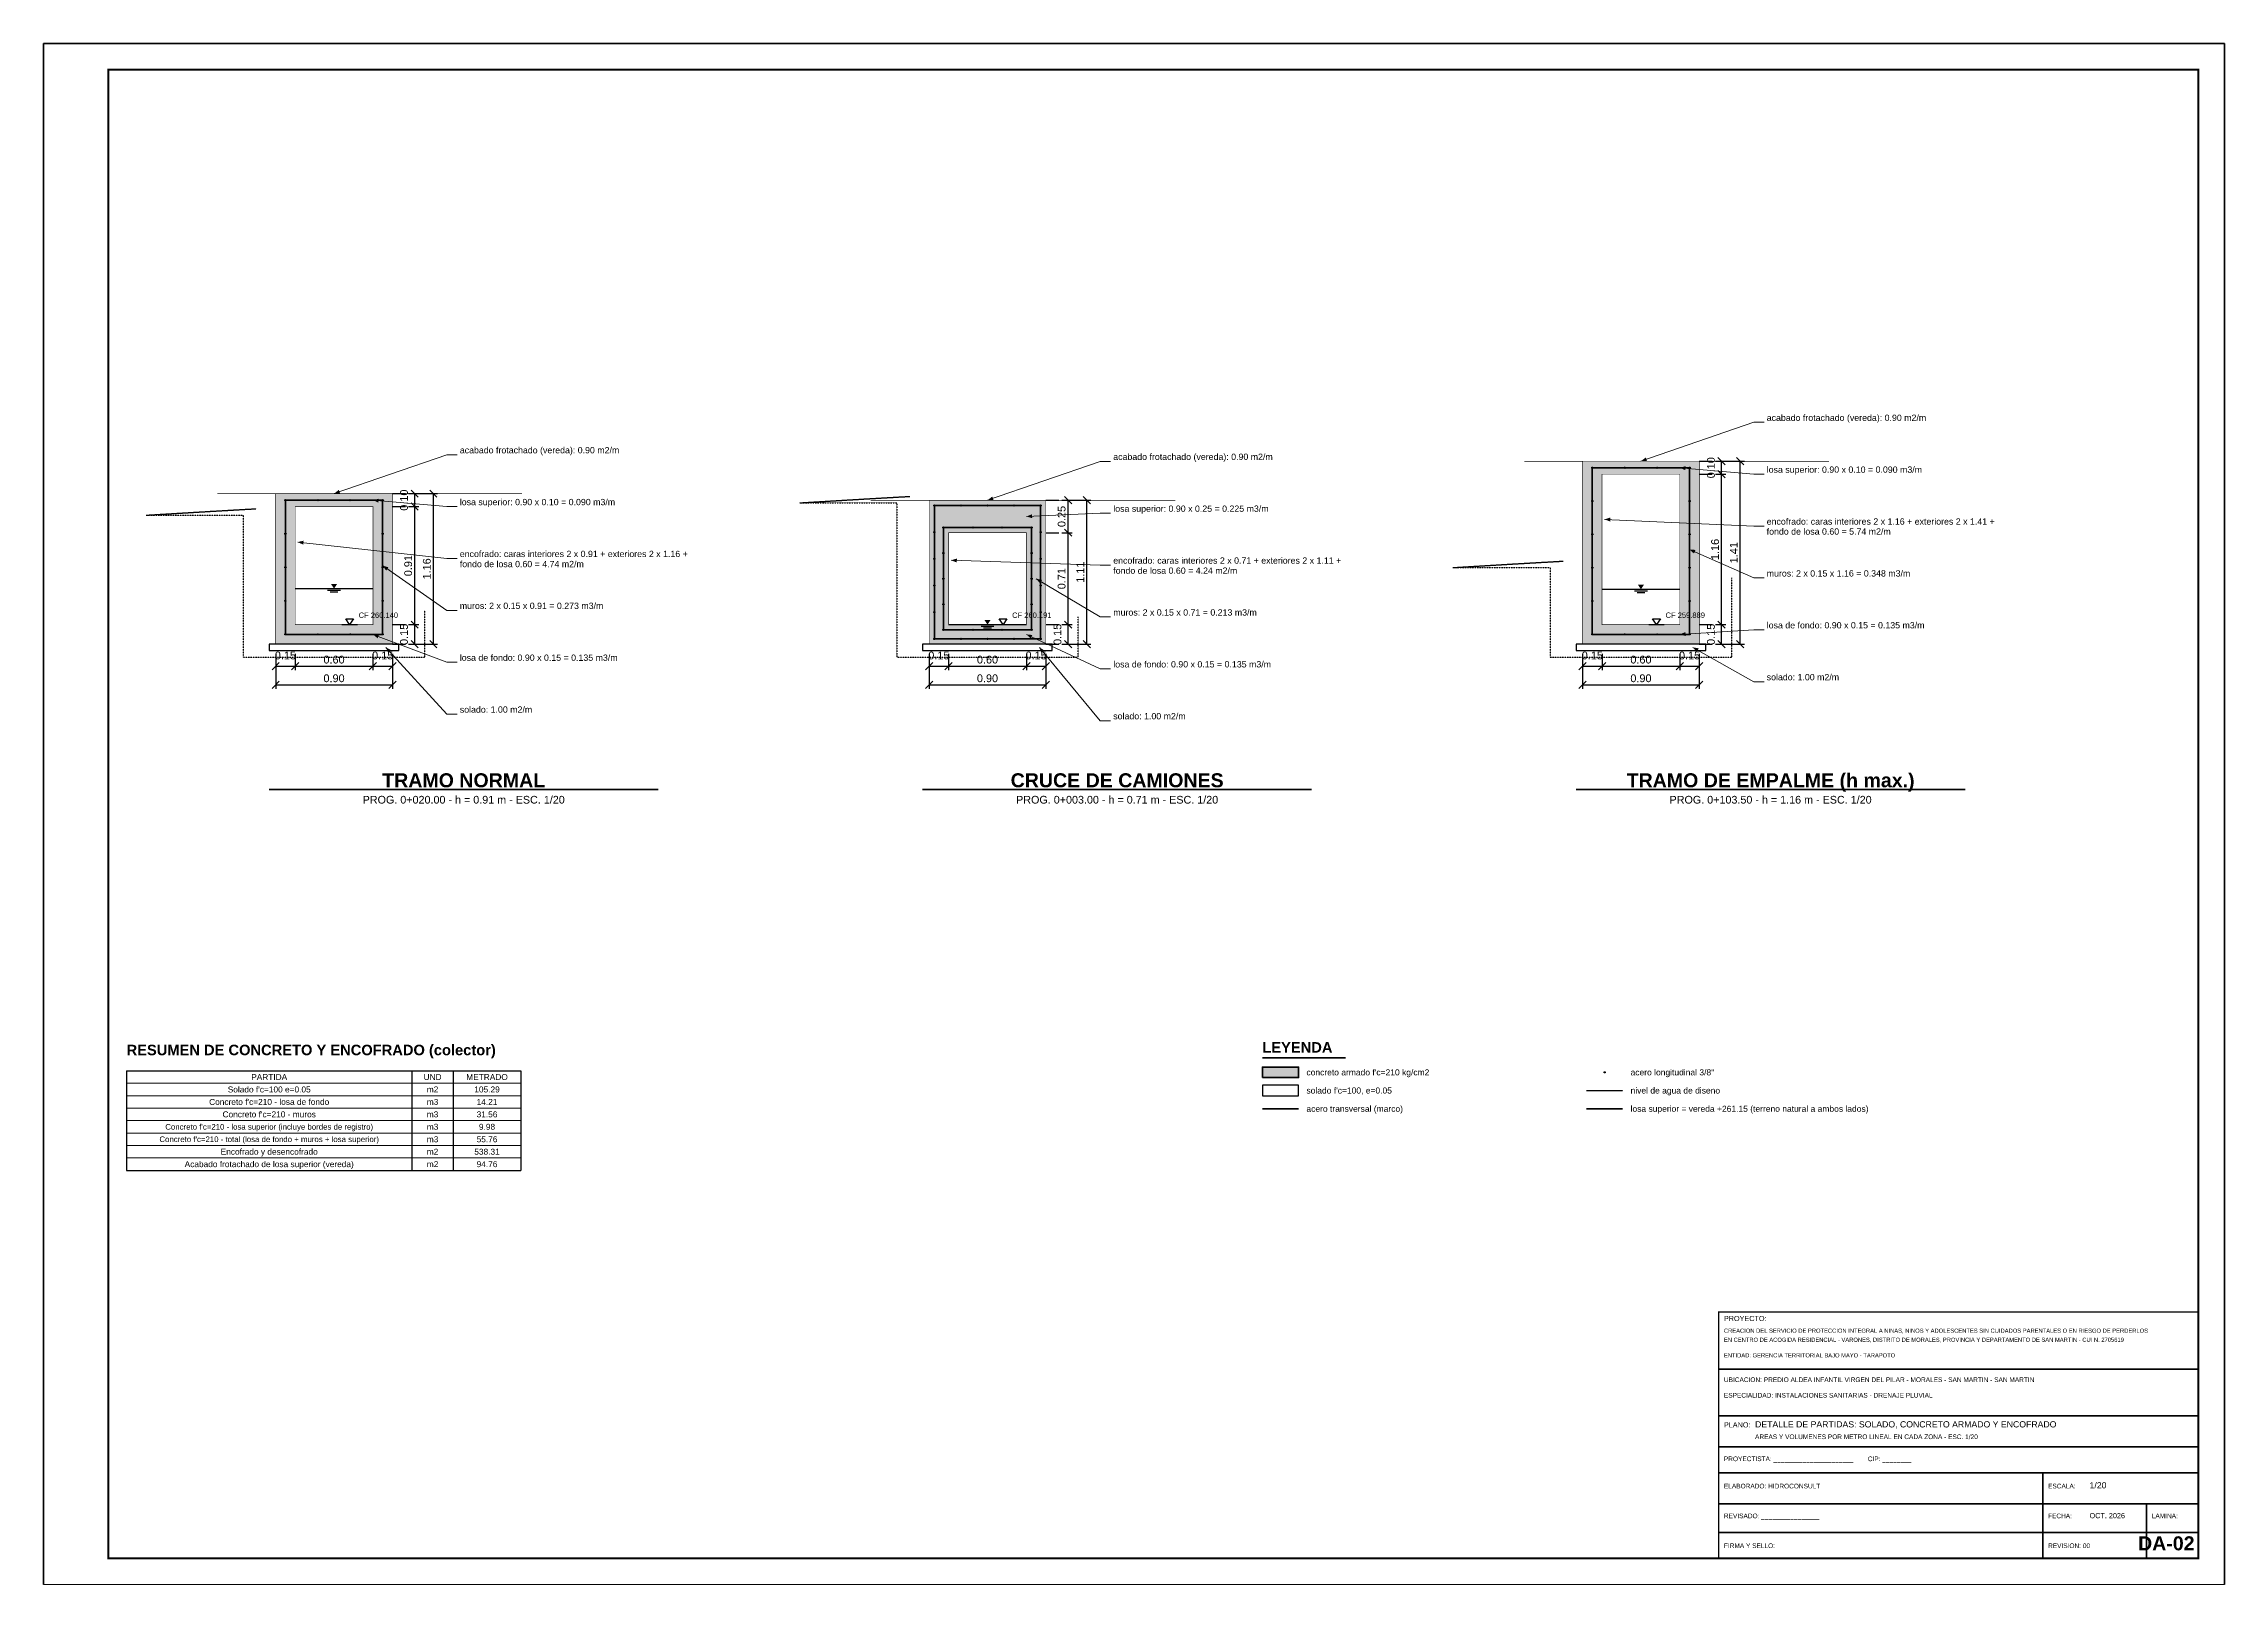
# Paper-space layout 'DA-02' of a CAD drawing. Header units: metres, sheet in millimetres. Extents: x 0 to 841, y 0 to 594.
# The model-space entities are those that its viewports show. They can reach past a viewport. Long polylines and large blocks are cut down to what shows.
import ezdxf
from ezdxf.enums import TextEntityAlignment as Align

# ---------------------------------------------------------------- set-up
doc = ezdxf.new("R2010")
doc.units = ezdxf.units.M
doc.header["$LTSCALE"] = 0.25
doc.linetypes.add('DASHED', pattern=[1.524, 1.27, -0.254])
doc.linetypes.add('HIDDEN', pattern=[0.375, 0.25, -0.125])
for name, color, linetype, lineweight in [('ACERO', 1, 'CONTINUOUS', 35), ('AGUA', 150, 'DASHED', 25), ('CONCRETO', 250, 'CONTINUOUS', 50), ('COTAS', 94, 'CONTINUOUS', 18), ('GRILLA', 9, 'CONTINUOUS', 13), ('LLAMADAS', 30, 'CONTINUOUS', 18), ('MARCO', 7, 'CONTINUOUS', 50), ('ROTULO', 7, 'CONTINUOUS', 35), ('TERRENO', 7, 'CONTINUOUS', 30), ('TITULOS', 160, 'CONTINUOUS', 35)]:
    doc.layers.add(name, color=color, linetype=linetype, lineweight=lineweight)
for name, color, linetype in [('ACERO-PUNTOS', 5, 'CONTINUOUS'), ('AGUA-SIMBOLO', 150, 'CONTINUOUS'), ('EXCAVACION', 8, 'HIDDEN'), ('GUITARRA', 8, 'CONTINUOUS'), ('LEYENDA', 7, 'CONTINUOUS'), ('NIVELES', 7, 'CONTINUOUS'), ('ROTULO-TEXTO', 7, 'CONTINUOUS'), ('SOLADO', 8, 'CONTINUOUS'), ('TERRENO-EXISTENTE', 8, 'DASHED'), ('TEXTOS', 7, 'CONTINUOUS')]:
    doc.layers.add(name, color=color, linetype=linetype)
doc.layers.add('CONCRETO-ACHURADO', color=8, linetype='CONTINUOUS', true_color=0xe2e2e2)
doc.styles.get("Standard").update_dxf_attribs({"font": 'arial.ttf'})
doc.styles.add('TITULOS', font='arialbd.ttf')
doc.dimstyles.new('COT-20', dxfattribs={"dimscale": 0.02, "dimtxt": 3, "dimasz": 2.2, "dimexe": 1.6, "dimexo": 1.2, "dimgap": 1, "dimtad": 1, "dimzin": 0, "dimdsep": 46, "dimtxsty": 'Standard', "dimtsz": 1.4, "dimcen": 2.5, "dimclrd": 256, "dimclre": 256, "dimclrt": 7, "dimazin": 3, "dimtfac": 1, "dimtmove": 0, "dimatfit": 3})

# ---------------------------------------------------------------- blocks, each defined once
blk = doc.blocks.new('ACERO-38')
at = {"layer": 'ACERO-PUNTOS'}
h = blk.add_hatch(color=5, dxfattribs=at)
h.dxf.hatch_style = 1
h.paths.add_polyline_path([(-0.00475, 0, 1), (0.00475, 0, 1)])
at = {"layer": 'ACERO-PUNTOS', "color": 5}
blk.add_circle((0, 0), 0.00475, dxfattribs=at)
blk = doc.blocks.new('SIMB-AGUA')
at = {"layer": 'AGUA-SIMBOLO'}
for p, q in [((-2.5, -0.6), (2.5, -0.6)), ((-1.5, -1.2), (1.5, -1.2))]:
    blk.add_line(p, q, dxfattribs=at)
blk.add_solid([(0, 0), (-1.2, 1.8), (1.2, 1.8)], dxfattribs=at)
blk = doc.blocks.new('SIMB-NIVEL')
at = {"layer": 'NIVELES'}
blk.add_line((-3, 0), (3, 0), dxfattribs=at)
blk.add_lwpolyline([(0, 0), (-1.5, 2.2), (1.5, 2.2)], close=True, dxfattribs=at)

msp = doc.modelspace()

# ---------------------------------------------------------------- hatches: boundary and pattern name
at = {"layer": 'CONCRETO-ACHURADO', "true_color": 0xe2e2e2}
h = msp.add_hatch(color=7, dxfattribs=at)
h.dxf.hatch_style = 1
h.paths.add_polyline_path([(349213.87, 9281460.35), (349214.77, 9281460.35), (349214.77, 9281460.45), (349213.87, 9281460.45)])
h = msp.add_hatch(color=7, dxfattribs=at)
h.dxf.hatch_style = 1
h.paths.add_polyline_path([(349213.87, 9281459.19), (349214.02, 9281459.19), (349214.02, 9281460.35), (349213.87, 9281460.35)])
h = msp.add_hatch(color=7, dxfattribs=at)
h.dxf.hatch_style = 1
h.paths.add_polyline_path([(349214.62, 9281459.19), (349214.77, 9281459.19), (349214.77, 9281460.35), (349214.62, 9281460.35)])
h = msp.add_hatch(color=7, dxfattribs=at)
h.dxf.hatch_style = 1
h.paths.add_polyline_path([(349203.79, 9281460.1), (349204.69, 9281460.1), (349204.69, 9281460.2), (349203.79, 9281460.2)])
h = msp.add_hatch(color=7, dxfattribs=at)
h.dxf.hatch_style = 1
h.paths.add_polyline_path([(349203.79, 9281459.19), (349203.94, 9281459.19), (349203.94, 9281460.1), (349203.79, 9281460.1)])
h = msp.add_hatch(color=7, dxfattribs=at)
h.dxf.hatch_style = 1
h.paths.add_polyline_path([(349204.54, 9281459.19), (349204.69, 9281459.19), (349204.69, 9281460.1), (349204.54, 9281460.1)])
h = msp.add_hatch(color=7, dxfattribs=at)
h.dxf.hatch_style = 1
h.paths.add_polyline_path([(349208.83, 9281459.899), (349209.73, 9281459.899), (349209.73, 9281460.149), (349208.83, 9281460.149)])
h = msp.add_hatch(color=7, dxfattribs=at)
h.dxf.hatch_style = 1
h.paths.add_polyline_path([(349208.83, 9281459.19), (349208.98, 9281459.19), (349208.98, 9281459.899), (349208.83, 9281459.899)])
h = msp.add_hatch(color=7, dxfattribs=at)
h.dxf.hatch_style = 1
h.paths.add_polyline_path([(349209.58, 9281459.19), (349209.73, 9281459.19), (349209.73, 9281459.899), (349209.58, 9281459.899)])
h = msp.add_hatch(color=7, dxfattribs=at)
h.dxf.hatch_style = 1
h.paths.add_polyline_path([(349203.79, 9281459.04), (349204.69, 9281459.04), (349204.69, 9281459.19), (349203.79, 9281459.19)])
h = msp.add_hatch(color=7, dxfattribs=at)
h.dxf.hatch_style = 1
h.paths.add_polyline_path([(349208.83, 9281459.04), (349209.73, 9281459.04), (349209.73, 9281459.19), (349208.83, 9281459.19)])
h = msp.add_hatch(color=7, dxfattribs=at)
h.dxf.hatch_style = 1
h.paths.add_polyline_path([(349213.87, 9281459.04), (349214.77, 9281459.04), (349214.77, 9281459.19), (349213.87, 9281459.19)])
h = msp.add_hatch(color=7, dxfattribs=at)
h.dxf.hatch_style = 1
h.paths.add_polyline_path([(349211.4, 9281455.698), (349211.68, 9281455.698), (349211.68, 9281455.778), (349211.4, 9281455.778)])

# ---------------------------------------------------------------- linework, layer by layer
at = {"layer": 'ACERO'}
for points in [[(349213.945, 9281459.115), (349214.695, 9281459.115), (349214.695, 9281460.4), (349213.945, 9281460.4)], [(349203.865, 9281459.115), (349204.615, 9281459.115), (349204.615, 9281460.15), (349203.865, 9281460.15)], [(349208.87, 9281459.08), (349209.69, 9281459.08), (349209.69, 9281460.109), (349208.87, 9281460.109)], [(349208.94, 9281459.15), (349209.62, 9281459.15), (349209.62, 9281459.939), (349208.94, 9281459.939)]]:
    msp.add_lwpolyline(points, close=True, dxfattribs=at)
at = {"layer": 'ACERO', "const_width": 0.014}
msp.add_lwpolyline([(349211.4, 9281455.457), (349211.68, 9281455.457)], dxfattribs=at)
at = {"layer": 'AGUA'}
for p, q in [((349203.94, 9281459.468), (349204.54, 9281459.468)), ((349214.02, 9281459.463), (349214.62, 9281459.463)), ((349208.98, 9281459.19), (349209.58, 9281459.19)), ((349213.9, 9281455.598), (349214.18, 9281455.598))]:
    msp.add_line(p, q, dxfattribs=at)
at = {"layer": 'CONCRETO', "const_width": 0.004}
for points in [[(349213.87, 9281459.04), (349214.77, 9281459.04), (349214.77, 9281460.45), (349213.87, 9281460.45)], [(349214.02, 9281459.19), (349214.62, 9281459.19), (349214.62, 9281460.35), (349214.02, 9281460.35)], [(349203.79, 9281459.04), (349204.69, 9281459.04), (349204.69, 9281460.2), (349203.79, 9281460.2)], [(349203.94, 9281459.19), (349204.54, 9281459.19), (349204.54, 9281460.1), (349203.94, 9281460.1)], [(349208.83, 9281459.04), (349209.73, 9281459.04), (349209.73, 9281460.149), (349208.83, 9281460.149)], [(349208.98, 9281459.19), (349209.58, 9281459.19), (349209.58, 9281459.899), (349208.98, 9281459.899)]]:
    msp.add_lwpolyline(points, close=True, dxfattribs=at)
at = {"layer": 'CONCRETO'}
msp.add_lwpolyline([(349211.4, 9281455.698), (349211.68, 9281455.698), (349211.68, 9281455.778), (349211.4, 9281455.778)], close=True, dxfattribs=at)
at = {"layer": 'EXCAVACION'}
for points in [[(349202.79, 9281460.034), (349203.54, 9281460.034), (349203.54, 9281458.94), (349204.94, 9281458.94), (349204.94, 9281459.3)], [(349207.83, 9281460.129), (349208.58, 9281460.129), (349208.58, 9281458.94), (349209.98, 9281458.94), (349209.98, 9281459.249)], [(349212.87, 9281459.63), (349213.62, 9281459.63), (349213.62, 9281458.94), (349215.02, 9281458.94), (349215.02, 9281459.55)]]:
    msp.add_lwpolyline(points, dxfattribs=at)
at = {"layer": 'GRILLA'}
for p, q in [((349202.64, 9281455.654), (349205.68, 9281455.654)), ((349202.64, 9281455.558), (349205.68, 9281455.558)), ((349202.64, 9281455.462), (349205.68, 9281455.462)), ((349202.64, 9281455.366), (349205.68, 9281455.366)), ((349202.64, 9281455.27), (349205.68, 9281455.27)), ((349202.64, 9281455.174), (349205.68, 9281455.174)), ((349202.64, 9281455.078), (349205.68, 9281455.078))]:
    msp.add_line(p, q, dxfattribs=at)
at = {"layer": 'GUITARRA'}
for p, q in [((349214.77, 9281460.45), (349214.87, 9281460.45)), ((349214.77, 9281460.35), (349214.87, 9281460.35)), ((349204.69, 9281460.2), (349204.79, 9281460.2)), ((349204.69, 9281460.1), (349204.79, 9281460.1)), ((349209.73, 9281460.149), (349209.83, 9281460.149)), ((349209.73, 9281459.899), (349209.83, 9281459.899)), ((349204.69, 9281459.19), (349204.79, 9281459.19)), ((349209.73, 9281459.19), (349209.83, 9281459.19)), ((349214.77, 9281459.19), (349214.87, 9281459.19)), ((349204.69, 9281459.04), (349204.79, 9281459.04)), ((349209.73, 9281459.04), (349209.83, 9281459.04)), ((349214.77, 9281459.04), (349214.87, 9281459.04))]:
    msp.add_line(p, q, dxfattribs=at)
at = {"layer": 'LLAMADAS'}
for p, q in [((349215.19, 9281460.75), (349214.32, 9281460.45)), ((349215.27, 9281460.75), (349215.19, 9281460.75)), ((349205.11, 9281460.5), (349204.24, 9281460.2)), ((349205.19, 9281460.5), (349205.11, 9281460.5)), ((349210.15, 9281460.449), (349209.28, 9281460.149)), ((349210.23, 9281460.449), (349210.15, 9281460.449)), ((349215.19, 9281460.35), (349214.62, 9281460.4)), ((349215.27, 9281460.35), (349215.19, 9281460.35)), ((349205.11, 9281460.1), (349204.54, 9281460.15)), ((349205.19, 9281460.1), (349205.11, 9281460.1)), ((349210.15, 9281460.049), (349209.58, 9281460.024)), ((349210.23, 9281460.049), (349210.15, 9281460.049)), ((349215.19, 9281459.95), (349214.04, 9281460.002)), ((349215.27, 9281459.95), (349215.19, 9281459.95)), ((349205.11, 9281459.7), (349203.96, 9281459.827)), ((349205.19, 9281459.7), (349205.11, 9281459.7)), ((349210.15, 9281459.649), (349209, 9281459.686)), ((349215.19, 9281459.55), (349214.695, 9281459.77)), ((349205.11, 9281459.3), (349204.615, 9281459.645)), ((349210.15, 9281459.249), (349209.655, 9281459.544)), ((349210.23, 9281459.649), (349210.15, 9281459.649)), ((349215.27, 9281459.55), (349215.19, 9281459.55)), ((349205.19, 9281459.3), (349205.11, 9281459.3)), ((349210.23, 9281459.249), (349210.15, 9281459.249)), ((349205.11, 9281458.9), (349204.54, 9281459.115)), ((349205.11, 9281458.5), (349204.64, 9281459.015)), ((349210.15, 9281458.849), (349209.58, 9281459.115)), ((349210.15, 9281458.449), (349209.68, 9281459.015)), ((349215.19, 9281459.15), (349214.62, 9281459.115)), ((349215.19, 9281458.75), (349214.72, 9281459.015)), ((349215.27, 9281459.15), (349215.19, 9281459.15)), ((349205.19, 9281458.9), (349205.11, 9281458.9)), ((349210.23, 9281458.849), (349210.15, 9281458.849)), ((349215.27, 9281458.75), (349215.19, 9281458.75)), ((349205.19, 9281458.5), (349205.11, 9281458.5)), ((349210.23, 9281458.449), (349210.15, 9281458.449))]:
    msp.add_line(p, q, dxfattribs=at)
for points in [[(349214.32, 9281460.45), (349214.367, 9281460.45), (349214.357, 9281460.479)], [(349214.62, 9281460.4), (349214.662, 9281460.381), (349214.665, 9281460.412)], [(349204.24, 9281460.2), (349204.287, 9281460.2), (349204.277, 9281460.229)], [(349204.54, 9281460.15), (349204.582, 9281460.131), (349204.585, 9281460.161)], [(349209.28, 9281460.149), (349209.327, 9281460.149), (349209.317, 9281460.178)], [(349209.58, 9281460.024), (349209.625, 9281460.011), (349209.623, 9281460.041)], [(349214.04, 9281460.002), (349214.083, 9281459.985), (349214.085, 9281460.016)], [(349203.96, 9281459.827), (349204.002, 9281459.807), (349204.005, 9281459.837)], [(349209, 9281459.686), (349209.043, 9281459.669), (349209.044, 9281459.7)], [(349214.695, 9281459.77), (349214.729, 9281459.738), (349214.741, 9281459.766)], [(349204.615, 9281459.645), (349204.642, 9281459.607), (349204.66, 9281459.632)], [(349209.655, 9281459.544), (349209.685, 9281459.509), (349209.701, 9281459.535)], [(349204.54, 9281459.115), (349204.576, 9281459.085), (349204.587, 9281459.114)], [(349204.64, 9281459.015), (349204.658, 9281458.972), (349204.681, 9281458.993)], [(349209.58, 9281459.115), (349209.613, 9281459.082), (349209.626, 9281459.11)], [(349209.68, 9281459.015), (349209.696, 9281458.971), (349209.72, 9281458.991)], [(349214.62, 9281459.115), (349214.665, 9281459.102), (349214.663, 9281459.133)], [(349214.72, 9281459.015), (349214.751, 9281458.98), (349214.766, 9281459.007)]]:
    msp.add_solid(points, dxfattribs=at)
at = {"layer": 'MARCO'}
msp.add_lwpolyline([(349202, 9281451.79), (349218.82, 9281451.79), (349218.82, 9281463.67), (349202, 9281463.67)], close=True, dxfattribs=at)
at = {"layer": 'MARCO', "const_width": 0.016}
msp.add_lwpolyline([(349202.5, 9281451.99), (349218.62, 9281451.99), (349218.62, 9281463.47), (349202.5, 9281463.47)], close=True, dxfattribs=at)
at = {"layer": 'ROTULO'}
for p, q in [((349214.92, 9281453.45), (349218.62, 9281453.45)), ((349214.92, 9281453.09), (349218.62, 9281453.09)), ((349214.92, 9281452.85), (349218.62, 9281452.85)), ((349214.92, 9281452.65), (349218.62, 9281452.65)), ((349217.42, 9281452.65), (349217.42, 9281451.99)), ((349214.92, 9281452.41), (349218.62, 9281452.41)), ((349218.22, 9281452.41), (349218.22, 9281451.99)), ((349214.92, 9281452.19), (349218.62, 9281452.19))]:
    msp.add_line(p, q, dxfattribs=at)
at = {"layer": 'ROTULO', "const_width": 0.01}
msp.add_lwpolyline([(349214.92, 9281451.99), (349218.62, 9281451.99), (349218.62, 9281453.89), (349214.92, 9281453.89)], close=True, dxfattribs=at)
at = {"layer": 'SOLADO'}
for points in [[(349203.74, 9281458.99), (349204.74, 9281458.99), (349204.74, 9281459.04), (349203.74, 9281459.04)], [(349208.78, 9281458.99), (349209.78, 9281458.99), (349209.78, 9281459.04), (349208.78, 9281459.04)], [(349213.82, 9281458.99), (349214.82, 9281458.99), (349214.82, 9281459.04), (349213.82, 9281459.04)], [(349211.4, 9281455.558), (349211.68, 9281455.558), (349211.68, 9281455.638), (349211.4, 9281455.638)]]:
    msp.add_lwpolyline(points, close=True, dxfattribs=at)
at = {"layer": 'TERRENO'}
for points, const_width in [([(349213.42, 9281460.45), (349213.87, 9281460.45)], 0.006), ([(349214.77, 9281460.45), (349215.77, 9281460.45)], 0.006), ([(349203.34, 9281460.2), (349203.79, 9281460.2)], 0.006), ([(349204.69, 9281460.2), (349205.69, 9281460.2)], 0.006), ([(349208.38, 9281460.149), (349208.83, 9281460.149)], 0.006), ([(349209.73, 9281460.149), (349210.73, 9281460.149)], 0.006), ([(349213.9, 9281455.457), (349214.18, 9281455.457)], 0.014)]:
    msp.add_lwpolyline(points, dxfattribs=dict(at, const_width=const_width))
at = {"layer": 'TERRENO-EXISTENTE'}
for points in [[(349202.79, 9281460.034), (349203.29, 9281460.064), (349203.64, 9281460.084)], [(349207.83, 9281460.129), (349208.33, 9281460.159), (349208.68, 9281460.179)], [(349212.87, 9281459.63), (349213.37, 9281459.66), (349213.72, 9281459.68)]]:
    msp.add_lwpolyline(points, dxfattribs=at)
at = {"layer": 'TEXTOS'}
for p, q in [((349202.64, 9281455.75), (349205.68, 9281455.75)), ((349202.64, 9281455.75), (349202.64, 9281454.982)), ((349204.84, 9281455.75), (349204.84, 9281454.982)), ((349205.16, 9281455.75), (349205.16, 9281454.982)), ((349205.68, 9281455.75), (349205.68, 9281454.982)), ((349202.64, 9281454.982), (349205.68, 9281454.982))]:
    msp.add_line(p, q, dxfattribs=at)
at = {"layer": 'TITULOS'}
for p, q in [((349203.74, 9281457.92), (349206.74, 9281457.92)), ((349208.78, 9281457.92), (349211.78, 9281457.92)), ((349213.82, 9281457.92), (349216.82, 9281457.92)), ((349211.4, 9281455.85), (349212.04, 9281455.85))]:
    msp.add_line(p, q, dxfattribs=at)

# ---------------------------------------------------------------- block references
for p in [(349213.945, 9281460.4), (349214.195, 9281460.4), (349214.445, 9281460.4), (349214.695, 9281460.4), (349203.865, 9281460.15), (349204.115, 9281460.15), (349204.365, 9281460.15), (349204.615, 9281460.15), (349208.87, 9281460.109), (349209.075, 9281460.109), (349209.28, 9281460.109), (349209.485, 9281460.109), (349209.69, 9281460.109), (349213.945, 9281460.143), (349214.695, 9281460.143), (349203.865, 9281459.891), (349204.615, 9281459.891), (349208.87, 9281459.903), (349208.94, 9281459.939), (349209.167, 9281459.939), (349209.393, 9281459.939), (349209.62, 9281459.939), (349209.69, 9281459.903), (349213.945, 9281459.886), (349214.695, 9281459.886), (349208.87, 9281459.697), (349208.94, 9281459.742), (349209.62, 9281459.742), (349209.69, 9281459.697), (349203.865, 9281459.632), (349204.615, 9281459.632), (349208.94, 9281459.544), (349209.62, 9281459.544), (349213.945, 9281459.629), (349214.695, 9281459.629), (349203.865, 9281459.374), (349204.615, 9281459.374), (349208.87, 9281459.492), (349208.94, 9281459.347), (349209.62, 9281459.347), (349209.69, 9281459.492), (349213.945, 9281459.372), (349214.695, 9281459.372), (349208.87, 9281459.286), (349209.69, 9281459.286), (349203.865, 9281459.115), (349204.115, 9281459.115), (349204.365, 9281459.115), (349204.615, 9281459.115), (349208.87, 9281459.08), (349208.94, 9281459.15), (349209.075, 9281459.08), (349209.167, 9281459.15), (349209.28, 9281459.08), (349209.393, 9281459.15), (349209.485, 9281459.08), (349209.62, 9281459.15), (349209.69, 9281459.08), (349213.945, 9281459.115), (349214.195, 9281459.115), (349214.445, 9281459.115), (349214.695, 9281459.115)]:
    msp.add_blockref('ACERO-38', p)
at = {"xscale": 0.02, "yscale": 0.02}
for p in [(349204.24, 9281459.468), (349214.32, 9281459.463), (349209.28, 9281459.19)]:
    msp.add_blockref('SIMB-AGUA', p, dxfattribs=at)
at = {"layer": 'ACERO-PUNTOS'}
msp.add_blockref('ACERO-38', (349214.04, 9281455.738), dxfattribs=at)
at = {"layer": 'NIVELES', "xscale": 0.02, "yscale": 0.02}
for p in [(349204.36, 9281459.19), (349209.4, 9281459.19), (349214.44, 9281459.19)]:
    msp.add_blockref('SIMB-NIVEL', p, dxfattribs=at)

# ---------------------------------------------------------------- texts
at = {"layer": 'LEYENDA'}
for s, p in [("concreto armado f'c=210 kg/cm2", (349211.74, 9281455.738)), ('acero longitudinal 3/8"', (349214.24, 9281455.738)), ("solado f'c=100, e=0.05", (349211.74, 9281455.598)), ('acero transversal (marco)', (349211.74, 9281455.457)), ('nivel de agua de diseno', (349214.24, 9281455.598)), ('losa superior = vereda +261.15 (terreno natural a ambos lados)', (349214.24, 9281455.457))]:
    msp.add_text(s, height=0.0468, dxfattribs=at).set_placement(p, align=Align.MIDDLE_LEFT)
at = {"layer": 'NIVELES'}
for s, p in [('CF 260.140', (349204.43, 9281459.242)), ('CF 260.191', (349209.47, 9281459.242)), ('CF 259.889', (349214.51, 9281459.242))]:
    msp.add_text(s, height=0.0416, dxfattribs=at).set_placement(p)
at = {"layer": 'ROTULO-TEXTO'}
for s, height, p in [('PROYECTO:', 0.04, (349214.96, 9281453.82)), ('CREACION DEL SERVICIO DE PROTECCION INTEGRAL A NINAS, NINOS Y ADOLESCENTES SIN CUIDADOS PARENTALES O EN RIESGO DE PERDERLOS', 0.032, (349214.96, 9281453.73)), ('EN CENTRO DE ACOGIDA RESIDENCIAL - VARONES, DISTRITO DE MORALES, PROVINCIA Y DEPARTAMENTO DE SAN MARTIN - CUI N. 2705619', 0.032, (349214.96, 9281453.66)), ('ENTIDAD: GERENCIA TERRITORIAL BAJO MAYO - TARAPOTO', 0.032, (349214.96, 9281453.54)), ('UBICACION: PREDIO ALDEA INFANTIL VIRGEN DEL PILAR - MORALES - SAN MARTIN - SAN MARTIN', 0.036, (349214.96, 9281453.35)), ('ESPECIALIDAD: INSTALACIONES SANITARIAS - DRENAJE PLUVIAL', 0.036, (349214.96, 9281453.23)), ('PLANO:', 0.04, (349214.96, 9281453)), ('AREAS Y VOLUMENES POR METRO LINEAL EN CADA ZONA - ESC. 1/20', 0.036, (349215.2, 9281452.91)), ('DETALLE DE PARTIDAS: SOLADO, CONCRETO ARMADO Y ENCOFRADO', 0.048, (349215.2, 9281453)), ('PROYECTISTA: ______________________        CIP: ________', 0.036, (349214.96, 9281452.74)), ('ELABORADO: HIDROCONSULT', 0.036, (349214.96, 9281452.53)), ('ESCALA:', 0.036, (349217.46, 9281452.53)), ('1/20', 0.048, (349217.78, 9281452.53)), ('REVISADO: ________________', 0.036, (349214.96, 9281452.3)), ('FECHA:', 0.036, (349217.46, 9281452.3)), ('OCT. 2026', 0.04, (349217.78, 9281452.3)), ('LAMINA:', 0.036, (349218.26, 9281452.3)), ('FIRMA Y SELLO:', 0.036, (349214.96, 9281452.07)), ('REVISION: 00', 0.036, (349217.46, 9281452.07))]:
    msp.add_text(s, height=height, dxfattribs=at).set_placement(p)
at = {"layer": 'TEXTOS'}
for s, p in [('acabado frotachado (vereda): 0.90 m2/m', (349215.29, 9281460.761)), ('acabado frotachado (vereda): 0.90 m2/m', (349205.21, 9281460.511)), ('acabado frotachado (vereda): 0.90 m2/m', (349210.25, 9281460.46)), ('losa superior: 0.90 x 0.10 = 0.090 m3/m', (349215.29, 9281460.361)), ('losa superior: 0.90 x 0.10 = 0.090 m3/m', (349205.21, 9281460.111)), ('losa superior: 0.90 x 0.25 = 0.225 m3/m', (349210.25, 9281460.06)), ('encofrado: caras interiores 2 x 1.16 + exteriores 2 x 1.41 +', (349215.29, 9281459.961)), ('fondo de losa 0.60 = 5.74 m2/m', (349215.29, 9281459.884)), ('fondo de losa 0.60 = 4.74 m2/m', (349205.21, 9281459.633)), ('encofrado: caras interiores 2 x 0.91 + exteriores 2 x 1.16 +', (349205.21, 9281459.711)), ('encofrado: caras interiores 2 x 0.71 + exteriores 2 x 1.11 +', (349210.25, 9281459.66)), ('fondo de losa 0.60 = 4.24 m2/m', (349210.25, 9281459.582)), ('muros: 2 x 0.15 x 1.16 = 0.348 m3/m', (349215.29, 9281459.561)), ('muros: 2 x 0.15 x 0.91 = 0.273 m3/m', (349205.21, 9281459.311)), ('muros: 2 x 0.15 x 0.71 = 0.213 m3/m', (349210.25, 9281459.26)), ('losa de fondo: 0.90 x 0.15 = 0.135 m3/m', (349215.29, 9281459.161)), ('losa de fondo: 0.90 x 0.15 = 0.135 m3/m', (349205.21, 9281458.911)), ('losa de fondo: 0.90 x 0.15 = 0.135 m3/m', (349210.25, 9281458.86)), ('solado: 1.00 m2/m', (349215.29, 9281458.761)), ('solado: 1.00 m2/m', (349205.21, 9281458.511)), ('solado: 1.00 m2/m', (349210.25, 9281458.46))]:
    msp.add_text(s, height=0.0486, dxfattribs=at).set_placement(p)
for s, height, p in [('PROG. 0+020.00 - h = 0.91 m - ESC. 1/20', 0.0594, (349205.24, 9281457.84)), ('PROG. 0+003.00 - h = 0.71 m - ESC. 1/20', 0.0594, (349210.28, 9281457.84)), ('PROG. 0+103.50 - h = 1.16 m - ESC. 1/20', 0.0594, (349215.32, 9281457.84)), ('PARTIDA', 0.0459, (349203.74, 9281455.702)), ('UND', 0.0459, (349205, 9281455.702)), ('METRADO', 0.0459, (349205.42, 9281455.702)), ("Concreto f'c=210 - losa de fondo", 0.0459, (349203.74, 9281455.51)), ("Solado f'c=100 e=0.05", 0.0459, (349203.74, 9281455.606)), ('m2', 0.0459, (349205, 9281455.606)), ('m3', 0.0459, (349205, 9281455.51)), ('105.29', 0.0459, (349205.42, 9281455.606)), ('14.21', 0.0459, (349205.42, 9281455.51)), ("Concreto f'c=210 - losa superior (incluye bordes de registro)", 0.0432, (349203.74, 9281455.318)), ("Concreto f'c=210 - muros", 0.0459, (349203.74, 9281455.414)), ('m3', 0.0459, (349205, 9281455.414)), ('m3', 0.0459, (349205, 9281455.318)), ('31.56', 0.0459, (349205.42, 9281455.414)), ('9.98', 0.0459, (349205.42, 9281455.318)), ("Concreto f'c=210 - total (losa de fondo + muros + losa superior)", 0.0432, (349203.74, 9281455.222)), ('Encofrado y desencofrado', 0.0459, (349203.74, 9281455.126)), ('m3', 0.0459, (349205, 9281455.222)), ('m2', 0.0459, (349205, 9281455.126)), ('538.31', 0.0459, (349205.42, 9281455.126)), ('55.76', 0.0459, (349205.42, 9281455.222)), ('Acabado frotachado de losa superior (vereda)', 0.0459, (349203.74, 9281455.03)), ('m2', 0.0459, (349205, 9281455.03)), ('94.76', 0.0459, (349205.42, 9281455.03))]:
    msp.add_text(s, height=height, dxfattribs=at).set_placement(p, align=Align.MIDDLE_CENTER)
at = {"layer": 'TITULOS', "style": 'TITULOS'}
for s, p in [('TRAMO NORMAL', (349205.24, 9281457.99)), ('CRUCE DE CAMIONES', (349210.28, 9281457.99)), ('TRAMO DE EMPALME (h max.)', (349215.32, 9281457.99))]:
    msp.add_text(s, height=0.108, dxfattribs=at).set_placement(p, align=Align.MIDDLE_CENTER)
for s, p in [('RESUMEN DE CONCRETO Y ENCOFRADO (colector)', (349202.64, 9281455.87)), ('LEYENDA', (349211.4, 9281455.89))]:
    msp.add_text(s, height=0.081, dxfattribs=at).set_placement(p)
msp.add_text('DA-02', height=0.108, dxfattribs=at).set_placement((349218.59, 9281452.02), align=Align.BOTTOM_RIGHT)

# ---------------------------------------------------------------- dimensions: what is measured, and where the dimension line sits
at = {"layer": 'COTAS'}
for base, p1, p2 in [((349214.942, 9281460.35), (349214.87, 9281460.35), (349214.87, 9281460.45)), ((349214.942, 9281459.19), (349214.87, 9281459.19), (349214.87, 9281460.35)), ((349215.086, 9281459.04), (349214.87, 9281459.04), (349214.87, 9281460.45)), ((349204.862, 9281460.1), (349204.79, 9281460.1), (349204.79, 9281460.2)), ((349205.006, 9281459.04), (349204.79, 9281459.04), (349204.79, 9281460.2)), ((349204.862, 9281459.19), (349204.79, 9281459.19), (349204.79, 9281460.1)), ((349209.902, 9281459.899), (349209.83, 9281459.899), (349209.83, 9281460.149)), ((349210.046, 9281459.04), (349209.83, 9281459.04), (349209.83, 9281460.149)), ((349209.902, 9281459.19), (349209.83, 9281459.19), (349209.83, 9281459.899)), ((349204.862, 9281459.04), (349204.79, 9281459.04), (349204.79, 9281459.19)), ((349209.902, 9281459.04), (349209.83, 9281459.04), (349209.83, 9281459.19)), ((349214.942, 9281459.04), (349214.87, 9281459.04), (349214.87, 9281459.19))]:
    msp.add_linear_dim(base=base, p1=p1, p2=p2, angle=90, dimstyle='COT-20', dxfattribs=at).render()
for base, p1, p2 in [((349203.79, 9281458.87), (349203.79, 9281458.99), (349203.94, 9281458.99)), ((349203.79, 9281458.726), (349203.79, 9281458.99), (349204.69, 9281458.99)), ((349203.94, 9281458.87), (349203.94, 9281458.99), (349204.54, 9281458.99)), ((349204.54, 9281458.87), (349204.54, 9281458.99), (349204.69, 9281458.99)), ((349208.83, 9281458.87), (349208.83, 9281458.99), (349208.98, 9281458.99)), ((349208.83, 9281458.726), (349208.83, 9281458.99), (349209.73, 9281458.99)), ((349208.98, 9281458.87), (349208.98, 9281458.99), (349209.58, 9281458.99)), ((349209.58, 9281458.87), (349209.58, 9281458.99), (349209.73, 9281458.99)), ((349213.87, 9281458.87), (349213.87, 9281458.99), (349214.02, 9281458.99)), ((349213.87, 9281458.726), (349213.87, 9281458.99), (349214.77, 9281458.99)), ((349214.02, 9281458.87), (349214.02, 9281458.99), (349214.62, 9281458.99)), ((349214.62, 9281458.87), (349214.62, 9281458.99), (349214.77, 9281458.99))]:
    msp.add_linear_dim(base=base, p1=p1, p2=p2, dimstyle='COT-20', dxfattribs=at).render()

psp = doc.layouts.new('DA-02')

# ---------------------------------------------------------------- viewports
at = {"layer": 'MARCO'}
psp.add_viewport(center=(420.5, 297), size=(841, 594), view_center_point=(349210.41, 9281457.73), view_height=11.88, dxfattribs=at)

doc.saveas('drawing.dxf')
